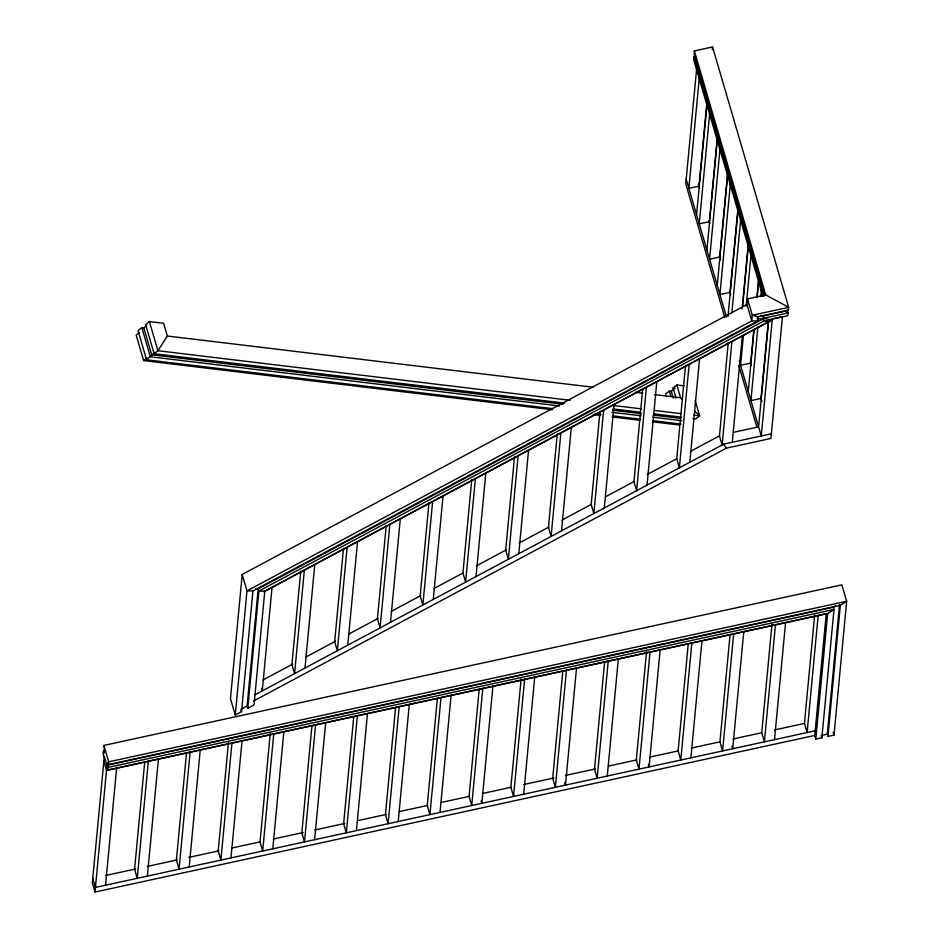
<?xml version="1.0" encoding="UTF-8"?>
<svg xmlns="http://www.w3.org/2000/svg" width="939" height="939" viewBox="0 0 939 939"><rect width="100%" height="100%" fill="white"/><g stroke="black" fill="none" stroke-linecap="round" stroke-linejoin="round"><path stroke-width="1.41" d="M839.536 604.552L827.282 734.169L827.94 736.422L834.008 735.108L846.661 601.242L841.86 584.844L103.924 745.413L104.323 750.461L104.053 753.242L103.396 750.989L103.126 753.771L104.194 757.421M95.003 892.05L106.952 765.602L104.288 756.494L92.339 882.942L95.003 892.05L815.345 735.307M835.452 605.831L833.339 607.204L834.008 609.458L827.67 613.566L107.926 770.18L107.785 762.339L108.455 764.604L840.335 605.35L846.661 601.242L108.713 761.811L108.455 764.604M105.555 885.207L116.624 768.079M144.7 762.186L134.582 869.197L137.247 878.305L148.327 761.177M147.364 876.11L158.433 758.982M186.509 753.09L176.403 860.089L179.067 869.209L190.136 752.08M189.173 867.002L200.242 749.874M235.266 715.002L246.992 590.866L751.763 320.927L752.303 315.258L788.69 307.335L765.696 294.893L747.503 298.86L746.963 304.529L242.203 574.457L230.466 698.593L235.266 715.002L241.523 711.656L252.931 590.96L757.691 321.032L758.102 316.725L788.431 310.128L788.69 307.335L712.56 46.95L694.367 50.906L694.097 53.699L764.616 294.881M228.459 742.549L218.212 850.992L220.876 860.112L231.945 742.984M230.982 857.906L242.051 740.777M769.698 319.671L769.557 321.232L264.786 591.171L254.035 704.954L247.779 708.311L247.11 706.046L258.202 588.8L762.961 318.873L763.243 315.938L784.992 311.208L788.161 312.922L787.903 315.704L769.698 319.671L763.9 318.192L763.243 315.938L760.919 315.351M247.779 708.311L258.859 591.065L258.202 588.8L255.819 588.765M272.028 587.438L262.251 690.893L261.488 688.287M270.268 733.453L260.021 841.896L262.685 851.016L273.754 733.887M272.791 848.809L283.86 731.681M300.726 571.241L291.912 664.495L294.576 673.603L304.353 570.161M304.999 668.028L314.788 564.574M311.948 725.8L301.83 832.799L304.494 841.919L315.563 724.791M314.6 839.712L325.669 722.584M343.486 548.376L334.671 641.63L337.336 650.739L347.113 547.296M347.759 645.163L357.536 541.721M353.757 716.703L343.639 823.703L346.303 832.823L357.372 715.694M356.409 830.616L367.489 713.487M386.234 525.511L377.419 618.766L380.084 627.886L389.861 524.432M390.518 622.299L400.296 518.856M395.565 707.595L385.448 814.606L388.112 823.714L399.181 706.586M398.218 821.519L409.298 704.391M428.994 502.647L420.179 595.901L422.843 605.021L432.621 501.567M433.266 599.446L443.044 495.992M437.374 698.499L427.257 805.509L429.921 814.618L441.001 697.489M440.027 812.423L451.107 695.294M471.742 479.782L462.927 573.036L465.591 582.157L475.38 478.702M476.026 576.581L485.803 473.127M479.183 689.402L469.066 796.413L471.73 805.521L482.81 688.393M514.502 456.929L505.687 550.172L508.351 559.292L518.128 455.838M492.916 686.198L481.848 803.326L481.085 800.721M518.774 553.717L528.563 450.262M524.619 679.296L513.539 796.425L510.875 787.316L521.133 678.862M557.261 434.064L548.446 527.307L551.111 536.427L560.888 432.973M523.657 794.23L534.725 677.101M561.534 530.852L571.311 427.398M562.801 671.209L552.695 778.22L555.36 787.328L566.428 670.2M600.009 411.2L591.194 504.454L593.859 513.563L603.636 410.108M576.534 668.005L565.466 785.133L564.703 782.527M604.293 507.987L614.071 404.533M604.61 662.112L594.504 769.123L597.169 778.231L608.237 661.103M642.769 388.335L633.954 481.59L636.619 490.698L646.396 387.244M607.275 776.037L618.343 658.908M647.041 485.123L656.819 381.668M696.715 67.901L685.752 183.891L724.838 317.558M699.379 77.01L688.862 188.352L698.968 186.157L706.762 103.736M646.56 651.572L636.313 760.027L638.978 769.135L650.046 652.006M696.574 214.738L707.102 103.396M712.302 49.744L712.56 46.95M685.517 365.471L676.702 458.725L679.366 467.833L689.156 364.379M709.767 112.504L699.238 223.846L709.344 221.651L717.138 139.23M660.152 649.811L649.084 766.94L648.321 764.334M706.903 250.091L717.431 138.749M689.801 462.258L699.578 358.804M720.096 147.857L709.567 259.211L719.685 257.004L727.479 174.584M717.243 285.444L727.772 174.102M730.436 183.222L719.908 294.564L730.014 292.358L737.948 208.493M688.24 643.919L678.122 750.93L680.787 760.038L691.855 642.91M727.995 316.466L738.113 209.456M728.277 342.606L719.462 435.86L722.126 444.969L731.904 341.514M731.892 312.57L740.777 218.576M690.893 757.843L701.961 640.715M742.127 308.919L748.148 245.29M742.561 306.994L748.442 244.821M732.279 442.292L742.338 335.939M743.453 334.906L740.589 365.271L750.695 363.076L753.841 329.812M746.188 305.985L751.106 253.929M756.975 296.56L758.489 280.655M748.254 391.516L754.134 329.343M757.139 297.522L758.782 280.174M757.89 326.889L750.918 400.636L761.024 398.429L768.278 321.795M760.766 296.513L761.447 289.282M730.049 634.823L719.931 741.833L722.596 750.942L733.664 633.813M264.786 591.171L258.859 591.065L763.618 321.138L763.9 318.192L788.161 312.922L787.34 310.105M768.572 321.314L758.595 426.881L733.488 432.339M772.328 318.861L761.259 435.989L739.263 360.752M743.77 631.607L732.702 748.735L731.939 746.141M771.987 624.282L761.74 732.725L764.405 741.845L775.473 624.717M774.511 739.639L785.591 622.51M818.174 615.421L807.106 732.549L804.441 723.441L814.688 614.986M826.191 614.306L814.747 735.413L815.815 739.063L821.871 737.749L834.008 609.458L108.185 767.386M815.815 739.063L827.67 613.566M827.94 736.422L840.335 605.35M167.377 336.021L157.916 350.717L154.137 353.745L145.615 324.589L149.383 321.561L163.644 323.274L167.377 336.021L593.354 387.255M146.625 325.587L143.796 327.852L141.836 327.617L138.056 330.645L146.578 359.813L552.871 408.676M139.336 332.547L136.178 335.07L143.644 360.588L552.461 409.756M143.644 360.588L146.789 358.064M154.489 352.477L146.578 359.813M674.096 389.016L671.268 391.293L669.307 391.058L665.528 394.087L666.267 396.634M676.068 398.23L673.087 388.018L676.855 384.99L683.991 385.847M263.789 591.852L772.222 319.953M262.99 679.965L292.745 664.049M305.68 657.136L335.434 641.22M348.369 634.306L378.124 618.39M391.058 611.477L420.813 595.561M433.748 588.647L463.502 572.731M476.437 565.818L506.191 549.902M519.126 542.988L548.881 527.072M561.815 520.159L591.57 504.243M605.808 496.637L634.259 481.414M647.206 474.5L676.96 458.584M691.186 450.978L719.65 435.755M255.302 694.614L723.605 444.182L771.365 433.783M253.46 701.046L726.446 448.114L770.931 438.431L782.433 316.654L773.595 318.579M247.11 706.046L240.853 709.391L241.523 711.656M107.527 765.132L833.339 607.204M826.848 613.507L106.506 770.25L103.842 761.142M105.661 875.488L135.744 868.939M147.2 866.451L177.271 859.901M188.727 857.413L218.799 850.863M231.687 848.058L260.338 841.837M273.226 839.032L303.297 832.482M314.753 829.994L344.824 823.444M357.712 820.639L386.352 814.406M399.239 811.601L427.891 805.369M440.778 802.563L469.418 796.342M482.306 793.537L510.945 787.305M523.833 784.499L553.904 777.95M565.372 775.461L595.443 768.912M608.331 766.107L636.971 759.874M649.858 757.069L678.498 750.848M691.386 748.043L720.037 741.81M732.925 739.005L761.564 732.772M774.452 729.967L804.523 723.417M815.956 730.624L95.438 887.402L92.773 878.294M827.282 734.169L821.214 735.483L821.871 737.749M757.034 318.779L762.961 318.873L763.618 321.138L769.557 321.232L763.618 321.138M757.691 321.032L751.763 320.927L746.963 304.529M252.931 590.96L246.992 590.866L242.203 574.457M673.087 388.018L675.047 388.265M635.515 392.326L642.792 393.206M654.424 394.603L680.587 397.749L682.712 399.768M570.032 400.284L157.916 350.717L149.383 321.561M613.719 405.531L641.396 408.864M654.495 410.437L680.705 413.594M693.815 415.167L699.637 415.871L695.177 400.589M154.137 353.745L564.797 403.136M612.862 408.911L640.527 412.244M653.626 413.817L681.303 417.151M692.947 418.548L695.858 418.9L699.637 415.871L694.344 410.836M563.001 404.228L151.66 354.754L143.796 327.852M612.428 410.167L641.49 413.665M653.121 415.061L680.74 418.383M559.562 405.988L150.357 356.773L141.836 327.617M611.993 412.303L641.114 415.801M652.769 417.198L681.89 420.707M595.103 413.759L600.925 414.451M612.58 415.86L640.245 419.181M653.356 420.754L681.021 424.088M593.19 414.651L600.467 415.531M612.111 416.928L639.752 420.249M652.84 421.834L679.026 424.98M758.102 316.725L752.303 315.258L747.503 298.86M723.605 444.182L726.446 448.114M694.367 50.906L765.696 294.893M763.947 296.266L693.839 56.493L693.569 59.274L762.855 296.255M698.358 184.056L699.59 188.27M709.015 220.536L709.837 223.341M719.274 255.608L720.506 259.821M729.943 292.088L730.753 294.893M750.449 362.231L751.27 365.048M760.707 397.314L761.928 401.516M686.198 179.243L726.504 317.124M738.817 365.388L756.916 427.304M833.21 732.373L834.008 735.108M676.855 384.99L680.587 397.749M671.268 391.293L673.263 398.113M669.307 391.058L670.798 396.164M103.924 745.413L108.713 761.811M106.858 766.529L107.926 770.18"/></g></svg>
